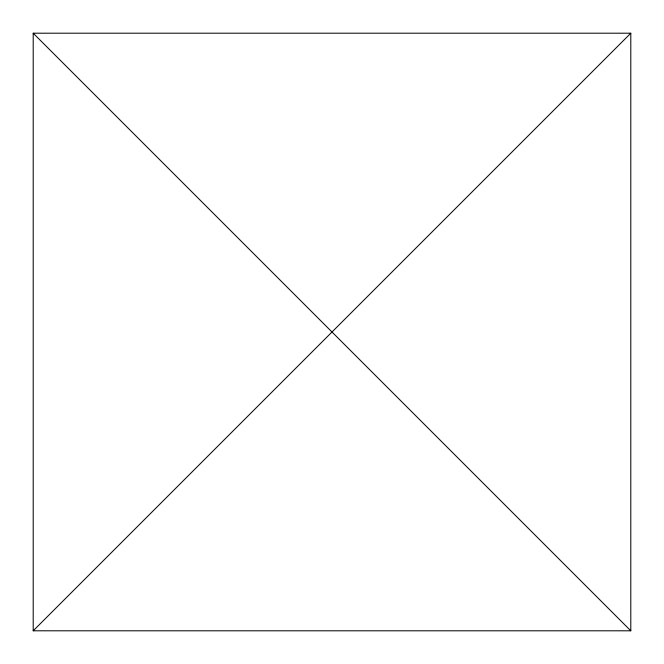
<?xml version="1.0" encoding="UTF-8"?>
<svg xmlns="http://www.w3.org/2000/svg" width="664" height="664" viewBox="0 0 664 664"><rect width="100%" height="100%" fill="white"/><g stroke="black" fill="none" stroke-linecap="round" stroke-linejoin="round"><path stroke-width="1" d="M33.2 630.8L630.8 33.2L630.8 630.8L33.2 630.8L33.2 33.2L630.8 33.2M33.2 33.2L630.8 630.8"/></g></svg>
